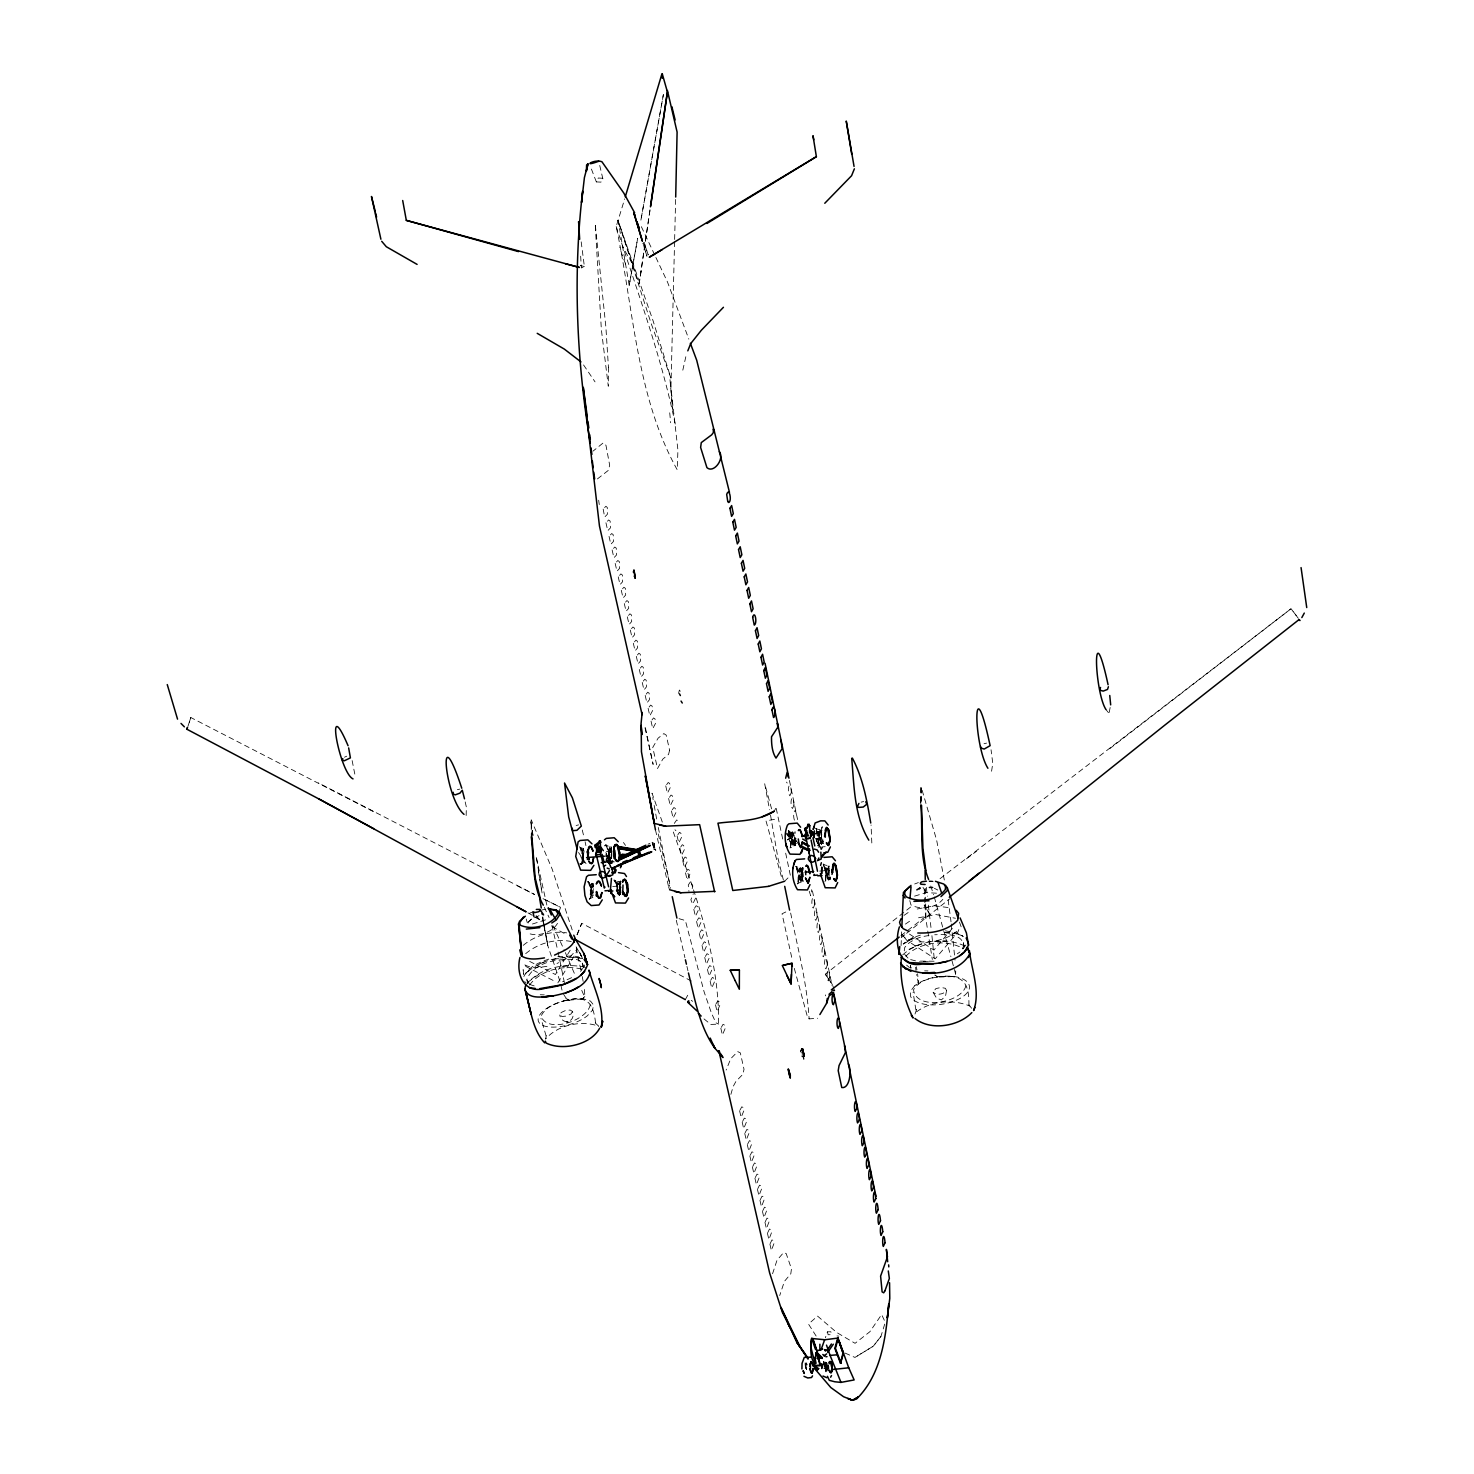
<?xml version="1.0" encoding="UTF-8"?>
<svg xmlns="http://www.w3.org/2000/svg" width="1474" height="1474" viewBox="0 0 1474 1474"><rect width="100%" height="100%" fill="white"/><g stroke="black" fill="none" stroke-linecap="round" stroke-linejoin="round"><path stroke-width="0.75" stroke-dasharray="5 3.75" d="M466.153 815.546L466.355 807.052L464.494 798.816M944.318 880.015L936.635 840.143L921.342 787.521L920.679 802.482M921.342 787.521L921.526 805.338M579.927 863.598L584.846 862.566L582.451 855.749L583.612 848.453L579.595 847.568M593.34 895.529L590.89 890.517L592.99 883.571L588.034 882.318A7.923 2.801 85.9 0 1 589.195 882.742L591.129 886.906L591.627 893.17A7.904 2.801 85.9 0 1 589.508 898.735L593.267 897.242L591.442 895.492L590.263 890.628L590.521 885.561L592.032 883.202L592.437 884.879M795.149 833.4L795.168 831.704L794.468 832.368M590.226 1004.789C587.334 1020.727 547.038 1034.011 541.087 1016.139C545.822 1005.931 558.222 1002.394 568.319 999.925C587.923 995.632 593.672 1003.868 595.717 1024.246L594.888 1022.587L598.739 1026.254C581.769 1019.861 557.522 1024.872 545.527 1039.133L546.504 1034.508L546.264 1036.443L540.958 1018.368M871.816 842.962L871.06 824.998M584.846 996.535L582.543 998.948L584.846 996.535L584.349 987.377M826.085 1362.4L826.564 1364.076L826.085 1362.4L823.432 1361.663L824.5 1368.314M655.764 849.89L653.664 848.858L655.838 850.258L654.216 849.135L654.235 843.312L652.134 842.28L647.989 844.233M674.576 241.681L670.928 388.123L672.641 409.293L669.988 379.463L677.929 450.16L677.211 469.764C636.068 395.861 633.58 307.771 616.187 226.572L624.681 198.898M674.631 239.451L675.645 199.266M937.925 977.059L934.829 974.977L937.925 977.059L952.978 976.599L955.649 974.24L955.723 970.813M826.767 1363.192L827.061 1371.207L827.209 1362.437L826.803 1364.15M801.93 868.094L802.096 869.678L802.63 867.412L801.543 872.774L800.972 867.983L795.997 866.694A8.107 2.285 85.7 0 1 796.937 867.154M822.437 842.151L822.474 840.899L823.266 843.589L821.387 837.085L821.976 830.194M901.075 945.571L901.646 931.863M606.146 861.977L608.43 861.719L609.573 856.707L607.951 847.642L605.667 845.505L609.775 846.371L610.089 848.011L608.596 851.751L610.144 860.079L608.283 848.692L609.388 856.486L607.288 861.995L611.102 860.54L611.839 858.292M619.412 895.326L620.13 893.078L619.412 895.326L615.598 896.745M620.443 881.065L618.73 888.509L620.867 894.755L618.988 886.353L620.443 881.065L621.383 881.434M946.548 990.62L945.497 996.221L941.37 999.906L936.561 998.156L933.079 992.242L935.879 988.575L940.983 987.488L945.442 988.299L946.548 990.62C943.636 994.416 936.672 995.613 933.079 992.242M794.283 833.787L791.999 832.552L791.28 836.661L792.441 844.473L793.123 845.929L794.67 845.707L795.334 838.817L793.952 846.371L789.99 847.918M802.003 874.874C803.717 888.196 801.395 863.893 801.911 872.884C801.082 891.825 803.938 869.789 800.179 867.596L798.761 872.405L799.277 877.933L801.414 881.968L802.593 879.573L802.556 876.569L801.414 881.968L797.471 883.497A8.107 2.285 85.7 0 0 799.111 877.859L798.595 871.447L795.942 866.104M821.515 844.233L822.124 841.949L821.515 844.233L817.499 845.726M828.83 879.96L829.438 877.675L828.83 879.96L824.85 881.434M826.896 1371.06L826.582 1363.082M828.867 1369.696L828.259 1365.035M828.167 1365.311L828.425 1369.07L828.388 1365.164M802.833 1048.769L803.883 1059.364L800.677 1051.183L801.506 1048.327L803.477 1051.036L803.883 1059.364L802.814 1048.677L802.077 1056.674L802.63 1050.078L800.677 1051.183L802.833 1048.769L803.514 1050.022L804.436 1056.545L801.506 1048.327L803.477 1051.036L803.827 1055.9L803.256 1052.602M822.179 843.515L822.842 839.425M806.462 1368.222C804.012 1362.013 810.663 1367.761 804.583 1361.976M825.753 1370.267L825.956 1371.87L825.587 1362.455L825.274 1369.125M826.582 1367.946L826.453 1364.556M825.551 879.757L825.68 872.553L823.137 863.709L826.361 872.571L825.753 881.139M828.277 865.938L828.996 868.665L827.504 865.551L826.656 871.042L828.056 879.517L826.748 873.032L827.504 865.551L823.229 864.648L825.827 869.347L825.643 880.641M818.236 844.141L818.365 836.919L815.785 827.946L819.047 836.919L818.42 845.486M909.771 900.596L910.969 904.925C920.882 910.306 935.732 908.095 942.844 899.343M821.387 837.085L821.7 831.631L820.17 829.733L819.304 835.205L820.723 843.773L819.397 837.214L820.17 829.733L815.877 828.849L818.494 833.676L818.402 845.357M829.143 875.74L829.309 866.049M797.987 881.857L798.226 874.653L795.702 865.772L799.129 874.598L799 881.028L797.508 884.032M619.025 881.618L619.799 884.271L619.025 881.618L613.995 880.365L617.09 884.916L617.495 894.368L617.164 884.676L616.611 883.608L618.454 894.902L616.924 886.648L618.085 881.249L617.145 885.008M790.543 846.352L790.783 839.148L788.221 830.138L791.464 839.074L790.654 847.495M794.91 844.289L794.873 843.036L795.702 845.707L793.509 832.331M917.694 982.697L918.597 983.895L917.602 973.78M791.814 842.575L790.027 848.471M828.738 872.94L828.849 867.744M801.506 880.218L799.516 875.077L800.603 869.31M794.044 844.602L792.035 839.369L792.717 831.907L788.516 831.023A8.144 2.303 85.5 0 1 789.474 831.52L793.27 833.584M619.891 893.391L620.02 892.157M620.812 890.001L620.241 894.571M639.145 283.948L650.237 208.295L639.145 283.948L618.177 220.713L629.195 285.366L637.689 238.309L629.195 285.366M617.33 893.963L617.127 884.787L614.197 879.425L616.445 884.4L617.219 891.77M617.035 886.5L617.274 884.676A9.047 3.132 85.9 0 0 613.939 879.775M640.379 275.933L641.172 269.889M803.201 869.42L803.422 867.799M592.603 890.443L593.045 893.17L593.488 883.7M608.707 851.603L609.775 846.371L611.507 849.466L610.733 846.776M611.268 846.85L611.581 858.513L610.328 850.885L612.134 846.187M965.894 985.811C961.453 1003.223 915.888 1010.796 913.548 989.773C919.61 979.491 933.116 977.28 944.06 976.359C964.622 975.088 969.431 985.59 968.897 1005.95L968.252 1003.941L971.606 1008.234M583.851 862.161L581.733 853.133L583.612 848.453M803.514 1050.022L803.33 1051.22L803.551 1050.188M991.578 771.234L992.776 763.329L991.044 749.75M539.042 915.667L531.635 919.021L528.263 921.987L527.839 924.695L526.236 919.002M704.001 1018.903L710.781 1024.43L718.538 1024.117C719.681 956.663 694.383 891.346 672.07 828.499M800.603 881.563L799.479 868.278M793.123 845.929L791.999 832.552M818.807 847.587L819.581 843.46L818.181 839.59M1109.203 712.421L1110.677 704.867M592.272 896.855L592.603 895.271M572.502 1011.477L571.028 1013.946L566.624 1016.047L561.926 1016.489L559.715 1014.996L561.207 1012.527L565.555 1010.482L570.235 1010.04L572.502 1011.477C576.168 1022.219 562.11 1025.904 559.715 1014.996M827.08 1364.334L826.582 1369.899M695.581 898.09L692.669 904.281L690.882 899.766L693.333 893.668M606.201 858.015L607.97 857.223L606.496 859.453M682.812 370.177L686.331 354.479M527.858 983.748L526.771 979.547C534.288 961.288 559.014 958.432 576.666 959.537A29.922 12.271 -16.6 0 1 583.096 965.581M678.556 693.443L679.385 690.035L681.633 693.149M821.497 829.936L822.289 826.711L816.356 838.669M772.56 1273.757L777.019 1260.196L783.578 1252.587L786.158 1253.508L791.464 1268.838L790.801 1273.776L784.389 1281.422L779.709 1295.572M608.228 863.819L611.931 863.524L612.981 859.489M827.467 1331.833L828.112 1334.744L831.502 1334.67L830.857 1331.759L827.467 1331.833L825.348 1337.784M825.735 881.01L825.845 869.218A9.249 2.524 85.7 0 0 823.174 864.059L824.132 864.667M818.31 844.971L818.512 833.547A9.305 2.543 85.5 0 0 815.804 828.241M801.745 877.749L801.635 874.93L803.164 881.36L802.353 878.725L802.372 879.96M802.169 872.405L801.727 869.402M373.493 811.677L190.809 717.525L187.548 727.53M794.265 842.041L793.86 839.24M822.05 840.438L821.7 841.599L822.289 840.162M829.494 879.204L829.973 877.564M190.809 717.525L188.156 725.798M798.116 883.037L798.908 874.598M794.449 843.386L793.767 844.252L794.836 838.872M845.136 1353.095L854.957 1357.425L873.308 1346.186L880.955 1336.365L885.266 1322.27M799.921 880.144L800.308 878.873M792.441 844.473L792.846 843.202M730.883 1094.371L733.112 1086.596L735.931 1081.419L742.859 1074.306L744.02 1069.313L740.317 1052.878L737.737 1051.607L730.772 1058.664L726.129 1070.05M826.214 1368.646L826.048 1365.587M558.701 912.664L560.581 907.358L542.561 898.44L560.581 907.358M914.986 1014.057L916.644 1009.469L916.165 1011.606L913.088 992.278M557.504 923.332C552.179 932.839 536.628 937.704 526.734 932.581M591.442 895.492L591.148 883.884M608.412 861.608L609.37 853.335L605.888 844.602L608.854 853.317L607.675 862.677L608.412 861.608L607.343 862.419M619.964 892.396L620.517 887.938L618.84 883.571L620.296 887.956L619.725 892.728L617.366 888.546L617.495 885.174L619.098 883.884M583.004 860.742L582.709 849.098M620.959 892.802C618.712 881.157 618.564 879.867 620.738 892.452M794.173 843.736L794.67 838.89M590.374 898.256L591.516 889.983L588.034 881.397L590.963 890.02L589.305 899.177M611.876 856.799C608.946 862.493 607.785 842.612 611.876 851.456M579.614 846.684L582.562 855.454L581.235 864.704L583.133 855.399L580.756 848.047M821.755 849.153L822.695 846.868L825.329 846.666M577.089 934.792L581.733 923.314L694.033 982.439M962.504 948.593L963.756 945.46C961.803 932.6 944.576 934.571 934.719 934.756M577.053 934.756L581.733 923.314M669.583 889.743L668.699 887.256L669.859 884.474L657.68 831.612M820.834 849.595L822.031 846.739M583.409 967.865L584.644 965.009M605.925 854.294L610.715 862.493L605.888 855.436M523.86 976.525C528.816 965.783 541.419 961.564 551.866 958.082M827.246 1366.103L826.011 1363.8L826.656 1365.2M818.015 845.91L818.752 844.399L822.142 849.485M802.998 872.332L803.238 876.901M685.318 999.63L688.726 993.384M965.875 945L961.288 951.043M597.412 478.939L608.43 470.298L609.665 465.194L605.961 445.295L603.327 442.808L592.972 451.173M529.59 985.074C540.976 969.302 564.818 964.549 582.875 969.395M525.573 985.682C538.655 967.663 565.887 962.19 586.56 967.699L582.304 965.986M570.198 950.214L555.422 974.535L529.663 961.416M557.872 982.826L576.039 952.996L576.85 949.532L570.327 956.589L557.006 963.499M825.624 994.913L825.458 995.853M609.186 862.05L610.144 860.558L612.539 863.856M606.698 859.121L611.305 851.954M580.609 971.458L582.598 968.418M785.679 853.17L790.396 875.538L784.61 881.268M827.209 875.151L826.674 875.924L826.896 873.05M674.281 823.413L676.695 819.968L678.058 820.834M819.857 839.332L819.304 840.088L819.544 837.214M774.237 811.197L775.711 808.471M880.955 1336.365L873.308 1346.186L854.957 1357.425M829.014 877.306C826.49 878.375 826.453 862.861 829.309 870.692M617.44 890.646L616.814 891.402L617.109 888.601M905.865 956.239C919.629 941.61 946.253 938.956 963.314 948.574M609.112 855.768L608.467 856.523L608.78 853.704M902.641 954.986C918.836 939.564 948.243 936.451 967.441 947.395M952.222 928.491L933.926 950.067L909.255 933.945M802.224 870.323L803.201 870.139M836.992 1335.923L838.872 1336.144M821.976 841.249C818.991 842.483 818.715 829.512 821.589 833.455M920.402 935.106L913.235 937.611L903.267 943.931L915.096 935.99M527.674 982.274L541.935 972.14M528.871 970.463L525.241 974.001C539.908 959.703 563.123 954.544 582.783 958.837M523.233 945.331C534.896 935.64 551.497 930.334 566.642 932.876M692.19 888.601L692.817 885.966L690.643 881.452L688.284 885.026L688.948 891.309M525.684 953.66C537.881 943.397 555.458 938.275 571.249 941.518M528.263 921.987L531.635 919.021M619.854 883.939L621.033 883.737M916.644 1011.809C931.107 1000.735 953.383 999.096 969.855 1006.079M580.885 864.519L581.954 863.653M906.602 933.337L949.809 898.735M589.545 899.251L591.424 896.284L591.737 889.983L590.282 883.976L587.979 881.728M901.204 937.63L904.796 934.774M834.487 990.565L832.405 984.558L825.311 974.203L913.051 905.128M940.043 878.688L1291.058 608.744L1297.507 617.219M1109.609 748.755L1291.058 608.744L1298.815 618.988M900.909 935.714L927.736 914.875L930.039 914.746L924.161 904.981L930.039 914.746M584.072 850.811L583.114 857.481M903.249 943.968L918.578 935.75M966.483 858.826L976.451 851.272M957.252 953.844L959.942 951.983M904.041 915.372L908.85 912.056M905.404 924.106L910.213 920.826M828.462 1366.343L828.517 1367.743M955.649 974.24L951.467 958.837M604.395 862.695L607.288 861.129L610.881 862.198M908.961 949.311L921.692 943.784L914.58 946.29M571.617 977.667L562.571 981.776M785.808 911.964L782.031 913.788L792.22 959.629M344.455 757.231L346.703 756.18M608.633 862.659C615.506 865.883 602.018 861.94 612.779 860.724M608.725 862.972L612.871 861.056M613.424 861.332L609.278 863.267L609.72 867.154M610.273 867.431L609.278 863.267L614.4 861.848M532.446 924.014L546.707 919.5M529.645 913.217L535.173 910.914M787.3 839.59L790.912 838.098L796.881 841.138M787.374 839.977L790.985 838.466L796.955 841.488M914.543 896.137L926.096 892.636L937.925 893.262M795.905 841.543L789.935 838.503L788.627 832.294L793.362 834.044M565.832 998.451C575.726 1002.578 562.626 1002.265 560.783 983.674M539.539 963.885L546.596 961.066M802.482 874.487L802.372 871.668M914.672 883.976L918.339 882.594M621.07 887.864L619.909 883M816.67 832.036L820.963 830.857M815.601 833.676L822.05 831.889M817.02 832.755L821.313 831.576L816.964 832.681M816.762 832.497L821.055 831.336M815.398 833.823L821.829 832.091M815.693 834.1L822.142 832.368M984.042 743.725L986.548 743.117M861.148 802.151L863.635 801.543M457.382 789.677L459.777 789.087M576.131 825.477L578.6 824.887M917.197 908.997L934.571 905.791L949.975 907.781M918.56 917.768L935.898 914.562L955.447 918.265M553.598 959.408L564.431 957.529M816.025 838.964L822.566 837.674L815.951 838.872M541.879 909.974L545.785 909.2M815.767 838.688L822.289 837.416M816.541 839.461L820.907 838.595M821.202 838.872L816.854 839.738L821.129 839.277L821.515 835.961L820.889 834.671L816.578 835.003M815.841 839.038L822.381 837.785M816.928 840.069L821.276 839.24M774.476 819.341L766.019 820.926L781.828 878.228M563.639 1000.828L574.326 998.838L583.778 998.93L590.54 1001.122L593.617 1005.084L592.456 1010.28L587.278 1015.862A28.817 12.308 -16.5 0 1 557.338 1026.936A28.817 12.179 -16.4 0 1 538.305 1018A28.817 12.179 -16.4 0 1 563.75 1000.864M928.989 935.511L922.134 936.653A31.175 14.15 -8.2 0 0 907.431 944.355L904.76 947.414L903.894 953.512L908.518 958.671M557.798 956.718L573.957 955.852L581.346 958.137M546.909 966.318C539.281 967.57 530.548 968.658 523.731 964.217L526.273 966.704L555.882 981.831M572.207 929.947L552.197 869.199L531.211 819.82L531.285 836.919M561.981 966.391L571.341 965.488M568.89 1000.238L582.893 998.801M606.404 851.511L610.512 851.198L611.341 854.699L606.311 856.044M603.916 856.32L611.341 855.731L610.291 859.784L611.931 863.524M605.574 860.061L611.139 859.618M601.632 862.308L611.12 861.571M794.302 968.381L807.605 1017.429L809.115 1018.884L817.72 1018.239M612.687 886.482L618.804 886.04L619.541 887.256L619.006 890.517L614.916 890.812M819.655 871.079L828.222 870.452L828.462 875.04L824.187 875.353M934.092 961.214L917.565 961.122M935.511 941.61L945.884 941.241L940.781 941.204M826.472 1370.23L825.329 1367.835L826.177 1364.021M606.127 860.761L610.144 860.558M928.38 961.785L919.555 961.398M924.622 970.85L927.975 970.924M919.131 941.868C933.208 942.383 948.961 939.73 959.04 929.062L957.75 932.379L935.216 958.819L906.786 940.32L902.033 934.479L904.612 937.593L910.066 940.209M540.258 994.747L544.293 994.876M928.896 880.918L932.489 881.065M929.265 881.452L933.226 881.673M574.215 957.326L579.908 957.731M944.631 932.6L957.216 933.853L962.633 935.953L957.216 933.853M944.631 932.545L950.564 933.042M945.442 930.868L956.147 932.729L963.462 936.616M823.782 1368.259L827.54 1369.088M534.178 985.903L526.771 983.526L524.67 981.555M910.656 959.592L915.649 960.882M679.017 918.671L685.373 920.55L704.13 991.928L711.408 1012.97L715.848 1022.735L718.538 1024.117M613.939 879.941L615.119 880.365M579.89 864.151L582.23 863.746L583.428 858.808L582.801 852.046L580.682 847.532M606.809 845.542L604.561 845.855L605.611 845.081A9.084 3.151 85.6 0 1 608.873 849.927M587.758 881.913L588.955 882.392M652.134 842.28L654.216 849.135L654.345 843.791M830.378 877.767L830.599 879.37L829.807 876.698L830.967 878.062M652.245 842.76L654.216 849.135M825.127 1366.527L825.237 1365.182M934.369 888.325L937.796 890.038M517.374 885.837L534.583 894.497L318.292 782.841M796.144 843.294L788.185 839.222L789.935 838.503L789.511 831.41M789.345 840.972L795.297 844.012L794.965 842.815M789.272 840.622L795.241 843.662M795.702 866.27L796.697 866.786M815.822 828.406L816.799 828.904M802.114 874.469L800.658 869.992L799.995 876.827M788.221 830.599L789.235 831.152M552.087 926.667L567.066 934.977M535.338 917.289L542.782 921.471M527.95 912.848L533.514 915.98M535.375 917.012L542.801 921.176M788.627 832.294L794.265 835.537M788.774 834.1L794.394 837.343M787.871 834.468L793.491 837.711M794.375 839.148L796.015 843.699M787.761 834.008L793.381 837.269M794.154 835.611L792.717 834.781L792.515 841.138M788.461 830.415L791.151 835.887L791.649 842.336A8.144 2.303 85.5 0 1 790.819 847.108M691.214 1000.349L692.633 1001.307M602.792 178.262L598.241 178.022L596.344 181.91L600.913 182.131L603.013 179.515L598.757 161.237M906.602 965.138L909.495 967.57M826.803 870.894L826.361 867.928L826.969 869.034M819.452 835.058L819.01 832.073L819.618 833.197M674.963 829.77L675.921 830.673M793.712 834.634L793.933 835.389M801.174 870.286L801.838 872.59M795.223 837.969L796.292 839.001M795.481 843.386L794.523 839.148M529.553 984.19L526.771 979.547M536.039 915.538L538.802 918.652M583.557 364.944L595.035 381.858M827.319 1367.946L827.209 1369.715M821.092 832.478L821.829 834.837M828.406 868.26L829.143 870.563M586.026 863.672L578.527 852.488M1105.979 709.547L1108.411 712.642M785.992 833.381L789.935 838.503L786.895 833.031M580.719 856.763L585.989 863.58M786.471 782.104L787.208 783.062M610.789 849.042L611.728 851.327M592.548 887.735L592.861 885.377M823.432 1361.663L824.979 1368.204L824.519 1363.69A6.191 1.695 88.7 0 0 824.003 1362.105M823.376 1361.35L824.869 1368.112M623.447 842.502L625.529 845.431M922.982 887.403L925.543 891.07M819.212 846.113L821.313 849.153M825.311 974.167L832.405 984.558M590.521 885.561L591.277 886.666M582.064 850.756L582.838 851.898M618.067 892.304L618.748 893.336M580.535 847.697L582.598 852.119L583.243 858.587A7.96 2.837 85.6 0 1 581.069 864.077M593.451 886.519L592.493 885.561L591.498 887.108L591.553 892.231M609.757 857.444L610.439 858.513M816.135 1336.034L808.489 1324.057L817.554 1316.098L836.642 1332.441L855.067 1343.311L869.9 1331.704L881.618 1314.55L884.363 1320.336M816.338 839.812L819.544 846.371L816.246 840.917M799 869.973L799.682 871.134M791.501 834.247L792.22 835.408M792.92 842.612L793.454 843.552M632.217 263.035L627.445 255.26A81.881 28.043 77 0 1 623.631 248.24L622.839 246.619M579.153 951.983L582.488 958.008M576.131 946.805L582.562 958.487M822.547 840.291L823.321 841.599L822.768 840.53M918.597 983.895L916.515 974.535M803.293 1052.768L803.956 1054.002M827.762 876.846L828.333 877.933M820.428 841.064L821 842.151M579.577 952.259L582.654 958.321M611.784 868.223L609.278 863.267L611.249 867.965M795.794 841.249L795.039 837.656M641.356 226.683L654.917 255.407M655.893 257.471L667.519 282.087L688.819 339.112M544.256 907.229L549.102 917.51M552.99 925.727L564.45 950.527M596.344 181.91L590.761 167.354M605.869 852.525L607.97 857.223M606.367 854.883L607.693 857.905M606.146 853.778L608.08 858.2M565.353 952.628L575.357 975.677M581.733 990.362L584.459 996.645M806.26 1363.524L806.628 1364.482L806.702 1362.768M805.173 1362.768L806.094 1368.462M662.323 822.068L652.024 793.196L653.148 799.682M959.463 922.079L961.748 928.491M643.954 242.399L648.247 254.928L643.954 242.436M544.109 926.538L542.377 917.694L547.794 945.645L560.065 981.555M625.566 264.012L622.544 255.979A81.825 21.686 85.2 0 1 620.186 248.738L619.706 247.079M616.187 226.572C637.689 292.515 661.863 357.887 675.626 426.041M583.612 967.276L582.248 963.093L583.667 967.441M930.757 886.003L933.576 894.773M934.276 896.966L950.896 956.626M611.507 855.399L611.802 848.711L611.821 856.707M790.377 832.828L791.685 839.074M797.839 868.426L798.632 871.189M771.602 808.876L764.674 783.652L769.539 809.742M352.139 760.602L355.179 775.969M783.357 879.96L777.959 858.273L769.962 811.898M536.278 857.518L547.001 905.718M551.884 925.377L557.596 949.827M582.267 830.009L583.686 835.887M910.877 967.847L910.342 965.525L910.858 967.902M801.451 869.789L801.709 870.913M653.811 843.533L655.23 849.65M618.969 883.423L619.227 884.584M610.641 848.508L610.918 849.687M655.469 829.88L668.699 887.256M676.29 920.237L684.913 957.603M686.939 966.391L687.953 970.776M558.093 952.057L564.855 984.816M910.398 965.765L910.95 968.252M576.26 947.929L581.751 974.314M645.004 727.732L653.129 764.435L644.912 725.448M790.654 913.051C797.71 948.077 807.07 983.121 809.115 1018.884M776.227 808.434L782.841 839.756M585.104 841.765L585.915 845.615M794.412 820.17C792.128 813.74 795.776 803.883 796.605 817.702M809.226 891.217L810.718 895.823L811.695 889.688M789.419 780.446L797.876 821.018M812.414 890.867L832.091 985.535M582.193 976.488L583.483 983.011M544.551 928.749L547.167 942.015M916.367 966.76L916.975 969.929M656.649 818.973L653.516 801.838M948.151 899.951L951.025 921.803M658.288 827.467L670.615 888.269M963.406 942.476L964.217 946.898M542.801 916.828L543.574 921.268M543.961 923.479L547.794 945.645M538.286 870.784L542.1 893.097L536.149 855.399M924.972 904.981L925.93 919.426L932.323 959.427M802.409 878.393L802.593 879.573M806.425 1369.42L806.241 1368.259L806.536 1369.586M805.099 1363.69L805.559 1368.664M821.497 831.87L821.681 833.086L820.944 830.157M822.474 840.677L822.658 841.875M598.665 500.22L599.273 504.587M800.972 867.983L801.174 869.568M581.198 241.847L584.367 266.499L581.364 267.973L580.443 252.459M928.325 905.128L931.163 929.044M951.283 923.977L955.023 960.09M915.594 967.257L915.962 970.611M926.372 887.385L927.349 896.247M931.918 935.677L934.461 960.753M669.73 412.812L670.652 422.725M619.577 881.747L619.706 883.313M531.893 836.882L531.211 819.82M794.597 844.086L794.67 845.707M924.216 889.117L924.861 902.714M802.04 879.683L802.114 881.286M920.789 802.556L920.605 797.968L920.845 805.394M828.738 1366.066L828.867 1368.333M801.248 872.184L801.34 874.966M593.23 888.527L593.285 890.333M925.396 888.417L925.617 901.701M925.654 903.912L925.93 919.426M920.605 787.54L920.789 803.072M802.777 874.377L802.796 877.122M608.43 367.229L608.301 386.225L601.374 329.734L595.183 223.698L605.906 327.357L608.43 367.229M764.969 1222.333L766.406 1228.708L768.967 1221.964L768.23 1218.648L767.014 1218.132L764.969 1222.333M767.438 1233.259L768.894 1239.616L771.436 1232.854L770.699 1229.537L769.483 1229.058L767.438 1233.259M769.925 1244.148L771.363 1250.486L773.905 1243.706L773.15 1240.408L771.952 1239.929L769.925 1244.148M754.928 1178.223L756.402 1184.691L759.018 1178.021L758.244 1174.649L757.028 1174.096L754.928 1178.223M757.452 1189.315L758.926 1195.764L761.524 1189.076L760.75 1185.704L759.534 1185.17L757.452 1189.315M759.958 1200.352L761.432 1206.782L764.011 1200.076L763.256 1196.722L762.04 1196.206L759.958 1200.352M762.463 1211.37L763.919 1217.764L766.498 1211.038L765.743 1207.703L764.527 1207.188L762.463 1211.37M744.757 1133.451L746.249 1140.028L748.903 1133.432L748.129 1130.005L746.894 1129.416L744.757 1133.451M747.318 1144.708L748.81 1151.249L751.445 1144.635L750.671 1141.226L749.437 1140.655L747.318 1144.708M749.861 1155.911L751.353 1162.433L753.988 1155.8L753.214 1152.41L751.98 1151.839L749.861 1155.911M752.403 1167.095L753.877 1173.58L756.494 1166.929L755.738 1163.539L754.504 1162.986L752.403 1167.095M739.616 1110.825L741.127 1117.439L743.799 1110.88L743.025 1107.435L741.772 1106.827L739.616 1110.825M742.196 1122.156L743.688 1128.752L746.36 1122.175L745.586 1118.729L744.333 1118.14L742.196 1122.156M715.498 1004.771L717.064 1011.606L719.846 1005.231L719.054 1001.657L717.764 1000.957L715.498 1004.771M720.823 1028.189L722.371 1034.969L725.134 1028.557L724.342 1025.001L723.052 1024.338L720.823 1028.189M704.738 957.418L706.322 964.365L709.16 958.063L708.349 954.433L707.041 953.696L704.738 957.418M707.446 969.321L709.012 976.249L711.85 969.929L711.039 966.318L709.731 965.581L707.446 969.321M710.136 981.187L711.721 988.077L714.522 981.739L713.711 978.146L712.421 977.428L710.136 981.187M693.812 909.329L695.415 916.386L698.308 910.177L697.478 906.492L696.152 905.718L693.812 909.329M696.557 921.416L698.16 928.454L701.034 922.208L700.205 918.56L698.879 917.786L696.557 921.416M699.302 933.466L700.887 940.467L703.761 934.203L702.932 930.555L701.606 929.799L699.302 933.466M702.029 945.46L703.614 952.444L706.47 946.161L705.641 942.512L704.332 941.775L702.029 945.46M685.502 872.792L687.124 879.941L690.072 873.787L689.224 870.065L687.879 869.236L685.502 872.792M677.1 835.832L678.74 843.054L681.725 836.974L680.859 833.215L679.514 832.349L677.1 835.832M679.919 848.195L681.559 855.399L684.507 849.282L683.66 845.542L682.315 844.694L679.919 848.195M682.72 860.521L684.341 867.689L687.289 861.553L686.442 857.831L685.097 857.002L682.72 860.521M665.751 785.882L667.409 793.215L670.449 787.227L669.583 783.413L668.201 782.491L665.751 785.882M668.606 798.447L670.265 805.744L673.286 799.737L672.42 795.923L671.038 795.039L668.606 798.447M671.444 810.958L673.102 818.236L676.105 812.192L675.239 808.397L673.876 807.531L671.444 810.958M804.03 1052.731L803.92 1054.315L804.049 1052.804M648.118 708.312L649.813 715.811L652.945 709.989L652.061 706.064L650.642 705.088L648.118 708.312M651.047 721.173L652.742 728.653L655.838 722.794L654.953 718.888L653.553 717.93L651.047 721.173M639.274 669.417L641.006 677.008L643.567 673.858L643.272 667.298L641.835 666.285L639.274 669.417M642.24 682.425L643.954 689.998L646.496 686.81L646.202 680.269L644.783 679.256L642.24 682.425M645.188 695.396L646.902 702.932L649.426 699.726L649.131 693.204L647.731 692.209L645.188 695.396M630.319 630.061L632.07 637.745L634.668 634.668L634.373 628.053L632.936 627.003L630.319 630.061M633.323 643.217L635.054 650.882L637.652 647.786L637.358 641.19L635.92 640.14L633.323 643.217M636.307 656.335L638.039 663.982L640.619 660.849L640.306 654.272L638.887 653.24L636.307 656.335M621.273 590.226L623.041 598.002L625.676 595.017L625.381 588.366L623.926 587.26L621.273 590.226M624.294 603.548L626.063 611.305L628.698 608.301L628.385 601.65L626.929 600.563L624.294 603.548M627.316 616.832L629.085 624.552L631.683 621.512L631.388 614.879L629.932 613.81L627.316 616.832M612.115 549.913L613.903 557.798L616.574 554.906L616.261 548.181L614.805 547.038L612.115 549.913M615.174 563.4L616.961 571.249L619.633 568.319L619.32 561.631L617.846 560.507L615.174 563.4M618.232 576.85L620.001 584.662L622.654 581.696L622.36 575.026L620.886 573.902L618.232 576.85M605.943 522.773L607.749 530.714L610.457 527.876L610.144 521.133L608.651 519.953L605.943 522.773M609.038 536.37L610.826 544.274L613.516 541.419L613.202 534.675L611.728 533.533L609.038 536.37M603.179 509.083L604.653 517.079L607.362 514.279L607.288 507.48L605.906 506.282L603.179 509.083M663.374 94.649L640.766 220.842L663.374 94.649M669.601 750.229L668.551 754.43L662.821 759.092L657.533 768.488L652.742 747.465L658.086 738.198L663.834 733.591L666.193 735.121L669.601 750.229M829.788 977.151L828.443 980.855L827.78 980.081C825.698 974.406 828.757 963.259 829.788 977.151M827.283 965.157L825.937 968.842L825.256 968.068C823.174 962.338 826.288 951.283 827.283 965.157M824.795 953.125L823.432 956.792L822.75 956C820.631 950.233 823.782 939.251 824.795 953.125M822.271 941.057L820.907 944.687L820.226 943.894C818.088 938.072 821.294 927.183 822.271 941.057M819.747 928.933L818.383 932.545L817.683 931.734C815.546 925.783 818.789 915.041 819.747 928.933M817.222 916.754L815.841 920.347L815.14 919.518C812.985 913.53 816.264 902.88 817.222 916.754M814.68 904.539L813.279 908.113L812.579 907.265C810.405 901.296 813.74 890.683 814.68 904.539M793.97 805.117L792.515 808.471L791.778 807.531C789.474 801.045 793.178 791.298 793.97 805.117M791.335 792.459L789.861 795.794C786.029 790.433 790.561 777.332 791.335 792.459M914.857 985.535L910.582 991.136L910.656 996.59A30.014 14.058 -8.4 0 0 934.405 1004.881A30.014 13.911 -8.3 0 0 969.081 989.478A29.996 14.021 -8.3 0 0 955.613 976.728C941.573 974.885 926.556 977.207 914.857 985.535M568.061 1021.943L566.642 1021.998L568.061 1021.943M584.367 266.499L580.388 265.523L584.367 266.573M670.836 377.934L650.937 322.843L617.882 220.252L653.074 320.779L670.836 377.934M646.902 256.052L643.014 243.192L646.92 256.108M533.017 835.445L530.566 819.931L532.925 835.408M523.62 974.24L523.159 969.671L523.657 974.24"/><path stroke-width="1.5" d="M819.857 1350.221L819.876 1344.214M598.002 852.488L594.906 845.265L600.379 840.917L600.526 851.124M599.181 852.396L596.086 845.173L599.273 843.515L600.379 840.917M815.325 1363.505C806.536 1357.738 813.74 1326.453 810.995 1343.293C809.484 1346.517 818.088 1372.994 815.38 1360.078M600.563 855.086L600.747 847.034L603.345 850.664M600.6 853.133L601.042 848.398M675.7 197.037L677.1 132.052L667.409 90.485M633.323 572.152L633.949 570.198L635.294 578.066L633.949 570.198M791.409 974.425L791.077 983.987L782.27 965.433L792.035 963.296L791.077 983.932L786.821 975.383M901.83 927.293L903.433 892.396L909.771 886.574M945.405 885.119L947.321 887.827L947.156 890.738L940.965 896.616M810.479 1363.855L810.387 1368.867M821.81 1364.003L821.737 1368.517L821.829 1364.058M819.876 1014.554L826.564 1003.389L827.301 998.395M809.908 1366.472L810.921 1361.571L812.764 1363.947A6.191 1.714 88.7 0 1 813.095 1366.103L811.566 1361.589L809.963 1364.224M832.534 869.347L834.155 863.377L836.034 865.68L837.49 875.151L835.887 881.139L833.916 878.873M599.678 1028.17C590.927 1044.679 562.736 1051.202 546.172 1043.058L545.288 1041.123M807.273 836.053L804.638 828.628L807.199 826.988L808.028 824.334L809.779 825.624L809.539 832.976M825.072 833.547L826.859 827.54L828.757 829.936L830.231 839.48L828.591 845.394L826.601 843.036M804.657 858.863L796.457 859.489L794.947 860.963C791.188 870.268 792.146 881.231 797.489 889.725L807.439 889.928L810.018 884.603M792.938 868.573L793.049 867.449M899.398 926.87C893.87 944.097 898.956 967.921 921.766 964.143C937.722 964.143 956.608 962.264 967.128 948.777M909.955 898.624L911.043 886.795M899.343 950.877L899.748 946.548M642.167 712.458L641.024 724.047L641.853 734.678M809.023 853.059L809.466 848.729M887.938 1311.952L887.311 1317.94L889.78 1298.391L889.559 1282.712M888.14 1309.962L888.748 1304.085C885.874 1337.029 881.47 1374.56 856.634 1398.918L852.562 1400.3L843.552 1396.707L830.839 1387.568L814.256 1368.148M622.691 894.442L623.005 885.026M837.693 1338.152L842.981 1353.058L840.512 1363.303L843.57 1353.077L837.693 1338.152L834.837 1348.397L840.512 1363.303M614.732 850.258L615.045 858.015L613.995 848.011M614.05 856.376L613.921 851.309M596.196 893.097L596.399 891.512M613.847 850.166L614.197 847.403A7.996 2.745 85.6 0 1 617.053 845.173L619.651 855.749A7.996 2.745 85.6 0 1 617.569 861.258L615.395 859.102L613.939 853.372L614.308 847.071L616.132 844.233L618.435 846.537L620.038 855.86L617.864 861.664L615.469 859.397M587.997 856.855L587.389 859.508M601.945 892.581L600.802 897.611L598.499 898.034L596.657 891.788L597.467 896.229L599.697 898.348L601.908 892.544M814.145 1365.827L816.154 1353.003L814.145 1365.827L820.41 1365.421L817.37 1352.985L816.006 1353.187M838.282 1338.134L835.426 1348.378L841.083 1363.321M650.624 206.028L667.409 91.959L662.231 73.7M650.458 206.821L667.409 91.959M812.524 833.731L811.474 831.133L810.608 831.741M822.179 1357.609L817.351 1358.567L822.179 1357.609L817.37 1352.985M812.653 832.884L811.474 831.133L810.589 832.589M816.246 1353.077L822.05 1358.475M817.112 1353.519L820.115 1365.716M812.8 834.192L810.46 830.433C814.956 841.175 800.29 841.967 806.886 830.728M605.593 876.864L606.017 874.395L604.451 872.147L601.705 871.374L599.494 872.516L599.052 874.93L600.637 877.251L603.308 878.025L605.593 876.864L609.462 870.6M575.652 939.472L583.87 953.457L587.536 964.659C582.175 981.555 560.673 985.922 545.067 988.335C524.965 994.416 515.55 975.309 519.935 957.492M806.112 837.029L806.886 832.976M595.92 855.454L596.841 848.508L600.25 848.232M611.452 878.375L610.494 889.319L615.506 902.917L625.437 903.101L628.587 897.942M587.979 163.946L586.394 171.095L586.615 164.885L587.979 163.946L584.404 177.617L581.53 202.546L582.654 191.178C572.815 275.03 576.574 360.19 590.319 443.398M596.38 853.464L597.652 848.656M829.033 1363.911C831.299 1356.577 833.694 1370.58 831.06 1372.865L829.162 1370.562M544.68 1042.855C532.077 1029.478 530.732 1008.806 525.684 991.91L531.064 1014.038L524.836 988.98L525.573 985.682M598.757 161.237C581.493 167.741 593.506 158.658 601.908 161.735L623.797 193.057L634.668 212.846M601.281 1027.194L602.682 1021.335L601.281 1027.194C604.524 1007.829 593.838 988.464 588.992 970.095L589.913 972.951C585.657 988.17 566.753 993.089 552.953 995.927C543.943 996.59 528.189 1000.367 524.799 988.962M854.386 168.81L851.585 175.719L824.777 203.265M833.068 864.077L832.46 872.792L832.626 866.638A8.144 2.174 85.7 0 1 834.855 864.298L837.121 875.059A8.144 2.174 85.7 0 1 835.574 880.715L833.823 878.559M533.993 916.717L532.869 911.909M825.735 828.204L825.2 836.827M800.622 827.227L797.213 823.1L788.958 823.763L787.429 825.182C783.689 834.542 784.61 845.56 790.009 854.109L799.995 854.349L802.611 849.042M820.594 865.385L821.368 862.714M801.506 852.875L802.575 849.245M793.878 864.612L794.947 860.963M830.415 846.887L827.835 852.212L823.69 852.912M814.053 826.582L813.206 829.494L815.104 822.971L820.649 820.852L824.869 820.889L828.185 825.035M625.289 196.797L661.844 74.142L662.268 78.233M837.693 882.576L835.132 887.919L825.2 887.716L820.336 873.677M572.244 828.222L572.594 830.673L576.924 830.323L581.327 826.085L572.373 797.821L564.542 783.007L568.688 816.891L577.071 848.932M809.263 824.242L807.144 828.333L804.638 828.628M688.837 1000.791L687.805 1002.32L697.091 1011.072M587.389 851.364L587.85 850.074M824.629 1339.774L821.092 1349.705L822.639 1349.06L817.591 1350.608M620.499 866.859L621.309 864.575M901.627 956.184C898.993 976.359 903.765 999.925 913.088 1017.981L911.264 1015.273M601.374 885.966L599.347 881.544L597.099 881.931L596.307 884.013L598.149 880.973A9.028 3.169 85.9 0 1 601.41 885.837M602.258 899.859L599.034 904.999L591.221 905.57L587.113 901.848L584.92 895.529L584.109 886.906L586.541 876.772L588.439 875.28L596.27 874.69M620.462 867.744L621.549 864.906M614.013 846.997L614.805 844.915L617.145 844.639L619.743 852.525L618.693 860.927L616.427 861.332L615.284 859.545M613.792 858.144L614.271 856.873M622.618 882.042L624.405 879.149L627.574 884.013L628.256 890.609L626.137 896.487L622.894 891.623M593.911 865.312L590.65 870.36L580.645 870.139L575.726 856.431L578.084 841.912L580.001 840.493L587.85 839.867L591.977 843.828M822.971 854.312L821.847 857.205L826.085 852.009M910.895 971.384L902.475 966.354C922.079 978.239 957.713 975.438 969.818 953.954L967.441 947.377M521.538 953.641L518.535 923.903L519.603 921.158L525.389 916.183M960.108 917.933L966.428 932.931L968.529 945.147L964.272 952.296L959.814 955.705M968.418 957.529L969.818 953.991L967.386 947.395M687.805 350.849L690.735 343.553L701.348 330.25L723.439 307.292M818.125 859.747L818.862 857.96M900.982 918.799L899.564 922.282L900.651 925.654L903.286 928.749L908.739 931.384M974.922 1007.442L973.614 1010.593C980.652 991.541 971.44 969.837 969.413 950.527M453.292 792.33L452.702 793.749L455.19 794.873L459.98 793.123L462.283 790.211L464.494 798.816M884.953 1290.782L889.356 1278.474L888.288 1270.957M814.274 874.34L813.777 875.372L817.591 875.095M186.701 729.114L187.548 727.53L186.664 729.114L319.084 799.055L526.107 911.835L516.858 906.823M342.797 758.576L342.134 759.81L344.271 760.805L350.407 757.876L348.656 747.908M1301.837 617.569L1304.287 613.073M669.601 889.725L680.951 892.765L714.89 891.346M830.581 1377.232L831.52 1375.574M812.543 1375.85L811.566 1377.508L807.77 1377.969L803.975 1376.311M829.217 1362.142C833.565 1358.199 832.423 1378.687 829.291 1370.507M884.861 1290.929L883.718 1292.809L882.115 1291.924L880.604 1276.116L887.459 1256.825L886.371 1249.362L887.68 1261.726M604.948 887.072L604.322 888.067L595.938 853.28M727.788 501.676L726.682 494.453C729.206 486.66 732.173 501.105 728.727 502.523L727.972 501.381M826.914 1350.534L831.428 1343.993M827.669 1352.377L833.307 1344.214M971.827 1012.601C958.413 1026.623 930.389 1030.989 914.93 1018.442M1100.544 687.455L1099.696 690.127L1103.197 691.103L1107.545 689.408L1108.393 686.737M919.408 888.822L920.163 887.882L916.81 889.891M831.668 991.91L829.014 994.287M858.918 803.404L857.463 806.425L858.642 807.42L863.267 807.033L866.823 804.196L865.754 801.782M588.605 852.304L588.218 855.104M523.528 917.012L519.677 922.706L520.285 925.175C532.722 930.849 551.737 925.432 558.241 913.346L557.485 910.858L548.217 908.666M581.18 974.904L584.736 971.348M949.293 897.224L1164.957 725.005L1298.999 619.633L1299.957 620.572L1298.944 619.633M623.097 879.849L625.418 879.499L627.445 883.958L626.947 895.695L624.718 896.174L622.691 891.696M969.1 881.065L979.068 873.142M899.158 937.096L831.318 989.865L834.487 990.565M823.984 1355.914L826.656 1353.851M604.451 839.812L606.311 838.393L614.216 837.748L618.251 841.746M910.987 885.377L904.981 891.236L904.668 894.147L906.289 896.837C918.505 902.862 936.782 900.725 945.276 889.633L945.516 886.777L943.876 884.068L935.437 881.305M551.773 923L556.324 919.942L560.046 914.23L559.07 911.798L555.753 909.808L549.212 909.163M649.408 257.176L816.375 156.631L812.985 135.719L813.759 139.809M706.912 223.477L816.393 156.686M662.287 249.548L649.408 257.121M640.084 850.443L637.671 851.419L640.011 850.13L638.389 851.401L640.471 854.957L638.389 851.401L620.886 848.582M572.889 989.994L578.674 986.751M576.279 978.368L563.492 984.521L539.945 988.593M638.721 855.897L638.389 851.401L638.795 856.173L641.061 854.607M603.474 866.307L605.685 865.183M619.006 857.813L645.925 845.192M619.043 859.839L650.089 845.265M621.162 857.205L643.954 846.61M621.715 857.481L630.006 853.63M634.152 851.696L640.379 848.821M620.628 858.955L647.602 846.426M619.08 860.19L650.2 845.726M554.537 955.097C562.239 951.393 573.662 947.745 575.026 937.998L573.755 935.198M817.37 860.65L821.221 858.992L820.852 852.156M622.839 862.216L627.021 860.466M633.304 857.85L639.569 855.233M617.532 865.349L648.947 852.267M611.784 868.223L651.563 851.64M565.887 992.923L572.907 989.975M611.894 868.481L651.655 851.99M784.61 881.268L768.544 886.353M762.39 816.707L774.237 811.197C757.747 821.792 736.724 820.723 717.949 823.192L732.781 890.499L768.488 886.371M801.653 836.182L805.946 835.003M806.02 835.389L801.745 836.55L806.131 835.482M539.908 927.625L526.292 929.081M831.889 872.313L832.11 869.457M827.467 1376.311L829.309 1380.346L834.855 1381.783L840.972 1382.391L854.146 1379.94L848.748 1367.798L831.483 1369.641M783.413 965.194L792.035 963.296L792.349 966.428M536.296 909.44L539.889 909.384A3.851 1.548 -14.3 0 1 538.231 911.853L534.141 912.664M939.362 962.891L947.248 961.361M824.592 836.587L824.814 833.731M823.929 857.407L832.184 856.781L835.463 860.761M929.044 900.817L913.917 901.351M544.459 957.879C536.831 959.113 528.079 960.274 521.262 955.834L519.751 949.882M531.285 836.919C534.067 859.563 531.801 885.303 543.298 905.165M925.138 884.511L921.029 884.253A4.017 1.695 -10.6 0 1 922.042 881.728L926.464 881.194M601.263 862.677L605.169 862.253M825.901 1356.762L827.025 1356.651M826.509 1345.136L830.083 1355.398L836.606 1354.846M600.968 842.262L599.199 841.009M809.779 825.624L808.028 824.334M594.906 845.265L596.086 845.173M594.888 847.053L596.067 846.96M804.657 830.452L805.891 830.359L808.489 835.961M595.496 854.865L600.139 854.496M805.375 838.43L810.239 838.061M586.56 857.573L604.119 856.21M611.526 868.794L613.626 868.628L614.953 870.379L614.271 872.258L612.171 872.424M612.023 873.142L615.119 872.921L616.169 870.084L614.161 867.523M608.762 875.593L610.641 875.445M805.136 872.166L813.685 871.521M604.966 890.812L608.615 890.554M608.78 891.273L612.871 890.959M817.738 875.832L822.031 875.519M933.484 963.756L909.532 962.577L901.093 957.566M814.44 1365.532L820.41 1365.421M920.845 805.394C922.945 830.009 919.205 856.781 928.638 879.444M655.469 829.88L645.28 775.84L654.327 823.395L665.714 826.177L699.634 824.666L714.632 891.825M735.139 980.597L730.22 970.261L739.395 970.168L739.34 989.257L735.121 980.56M730.238 970.297L739.414 970.205M929.339 887.44L932.673 887.477M618.49 872.626L624.534 873.529L626.487 876.533M917.749 932.987C931.863 933.466 947.653 930.831 957.768 920.181L958.634 913.346L956.258 910.324M621.678 854.957L628.09 855.417M622.231 854.275L626.524 854.588M621.604 854.607L628.016 855.104M810.755 1357.186L804.27 1357.388L802.04 1363.432L801.93 1368.977M826.748 1377.693L823.008 1376.016M529.424 987.82L535.302 988.409M624.368 848.213L619.872 847.568L624.202 848.305M628.864 848.84L635.589 849.816L620.388 847.292M620.241 848.913L633.378 851.032M628.569 849.024L632.936 849.724M618.085 846.463L637.818 849.761M620.149 848.471L635.497 851.051M659.56 825.053L665.714 826.177M674.816 891.512L680.951 892.765M604.948 875.372L609.204 876.385L612.871 874.764L612.06 868.131M402.697 200.519L406.327 220.4L579.393 267.439L565.592 263.809M827.854 1350.553L824.519 1349.631L825.569 1351.105M406.308 220.345L518.535 251.612M814.311 849.116L817.093 849.908L818.623 852.212M541.879 913.88L543.574 914.875L540.276 909.9M634.281 575.984L635.294 578.066L634.539 576.094M607.177 868.112L609.278 868.923M833.897 863.248L835.869 865.57L837.269 875.28L835.629 881.249L833.731 879.001M802.114 846.334L810.074 850.406M803.219 848.047L809.171 851.069M803.201 847.734L809.171 850.774M826.582 827.393L828.591 829.807L830.009 839.59L828.333 845.505L826.417 843.165M319.084 799.055L373.696 828.683M574.62 939.104L685.318 999.63M417.105 264.399L386.317 246.729L381.711 241.294M803.772 842.741L809.41 845.984M802.869 843.11L808.507 846.352M802.667 839.038L806.444 841.212M537.218 333.327L564.339 349.098L580.959 361.904M802.759 842.741L808.378 846.021M689.5 1002.707L687.768 1001.343M831.981 874.395L832.497 872.166M822.787 1354.477L824.758 1355.933M353.041 778.898C339.591 772.91 324.243 689.906 348.067 745.733M905.736 969.1L900.577 963.167M464.034 814.367C445.001 798.779 436.801 712.145 461.767 788.24M586.634 961.785L584.22 959.463L587.555 964.622L583.87 953.457L587.536 964.659M698.326 1013.246L701.163 1016.065M181.007 723.421L184.379 726.848M987.912 768.249C973.669 746.12 971.974 661.015 990.123 745.66L984.19 749.05L980.671 747.926L980.634 746.489M1105.979 709.547C1094.574 692.504 1091.46 608.541 1108.08 684.728M810.792 1372.515L812.063 1373.271L813.003 1370.599A6.191 1.714 88.7 0 0 813.169 1368.406L812.045 1373.16L809.945 1368.738L810.295 1370.802M808.047 1358.088L796.642 1342.022L780.888 1307.291L800.05 1346.996L808.047 1359.175M813.169 1364.813L817.057 1369.88M804.362 1373.455L803.219 1370.986M804.251 1373.344L803.127 1370.931M613.258 895.197L614.474 896.874L613.276 895.068M805.412 1354.643L796.642 1342.022L800.05 1346.996L787.595 1322.768M903.175 895.308L905.036 898.034M868.812 840.143C854.146 816.154 854.128 785.734 851.714 758.355L852.377 758.097C862.99 778.254 867.007 800.787 870.747 823.008M622.544 891.659L623.299 892.765M681.043 701.071L682.278 703.024M589.029 861.571L591.314 863.819L592.437 862.953L593.598 857.942L592.401 862.843L590.097 863.211L589.047 861.461M812.929 835.463L810.718 831.833L810.553 836.679M720.897 1054.021L722.979 1057.558L714.485 1047.682L710.21 1038.083M550.355 910.213L555.753 919.592M679.44 693.812L680.398 695.562M555.753 909.808L557.891 913.696M569.683 935.124L571.838 939.012M811.474 831.133L812.156 832.478M826.49 842.723L828.277 844.971A8.181 2.211 85.5 0 0 829.862 839.369L827.559 828.499A8.181 2.211 85.5 0 0 825.293 830.746M597.67 844.952L599.126 847.845M559.07 911.798L574.455 942.144M790.064 1327.706L782.344 1312.229L769.649 1273.02L719.533 1053.707M718.464 1051.017L720.362 1054.813L719.183 1050.704M713.14 1044.403L714.982 1048.438C699.21 1026.236 694.844 998.856 688.45 972.987M177.543 719.146L167.262 684.581M840.972 1382.391L830.083 1355.398M966.152 937.961L967.718 941.702M548.291 907.708L551.331 915.004M595.938 894.847L596.546 896.303M714.374 431.661L713.287 428.952L713.398 432.508L711.702 434.812L701.274 442.605L700.629 447.47L706.912 467.608C713.619 473.817 724.784 458.838 719.349 451.67M848.748 1367.798L838.024 1338.06L824.906 1339.755L812.819 1338.576L817.425 1351.861M690.385 343.331L696.705 360.227L729.501 492.482M622.765 891.438L625.842 896.063A7.941 2.708 85.9 0 0 627.887 890.499L625.326 880.033A7.941 2.708 85.9 0 0 622.489 882.373M947.321 887.827L957.953 917.786M829.18 1370.341L830.875 1372.589A5.435 1.474 88.6 0 0 831.889 1368.019L830.396 1361.534A5.435 1.474 88.6 0 0 829.291 1362.492M817.573 1353.353L812.432 1338.355M811.713 1338.392L815.472 1349.373M938.201 883L941.646 893.097M839.019 1340.99L843.22 1353.408M587.278 851.898L587.758 853.354M518.535 923.903L522.017 956M604.082 862.235L602.111 854.367M814.79 845.947L812.948 837.803M785.992 844.436L786.729 846.997L785.826 843.828M801.911 834.855L800.161 830.231L798.318 830.507L799.166 829.567A9.286 2.598 85.5 0 1 801.93 834.745M805.559 878.154L808.176 883.258L809.871 877.233L808.157 883.11L805.504 878.154M844.915 1047.185L844.547 1045.785L845.468 1052.51L839.056 1065.536L838.209 1070.658L841.746 1087.517C849.853 1089.028 851.806 1070.345 848.379 1063.841M1301.063 567.601L1306.738 607.564M540.387 898.993L535.154 877.804L531.893 836.882M777.756 724.932L777.332 723.2L777.775 727.29L771.528 736.76C771.381 743.707 772.063 752.293 776.006 758.097L782.197 748.516L780.944 740.243M375.17 211.114L371.466 196.484L380.9 239.23M671.868 106.699L675.129 119.965M601.281 856.339L608.596 886.795M375.63 213.122L376.589 217.12M639.495 850.793L640.471 854.957M685.41 959.795L686.423 964.18M642.093 714.724L599.476 526.107L583.262 387.293L587.278 416.681M676.898 918.062L672.255 896.689M788.277 777.167L787.153 772.284L785.66 778.198M789.585 910.14L784.721 886.353M811.05 839.977L817.499 871.245M805.781 836.827L813.187 872.553M765.043 663.263L788.958 778.198M833.51 992.297L839.13 1019.345M839.609 1021.666L875.961 1196.298M832.184 992.113L832.497 993.697L829.18 995.724L826.564 1003.389M654.309 823.413L641.448 751.777L641.19 725.429L641.853 734.218M539.742 899.085L541.271 907.966M851.732 154.051L846.242 121.052L854.054 166.433M587.592 855.417L588.679 847.108L590.963 846.795L593.027 851.29A9.065 3.206 85.6 0 0 589.747 846.168L587.463 852.027L588.144 858.734M613.829 853.409L614.382 856.763L614.05 853.409M601.337 987.691L600.913 985.037L601.263 987.304M1109.756 695.488L1110.677 704.867M798.3 838.946L798.853 842.815M590.945 447.801L591.903 454.416M587.886 421.214L588.826 427.994M589.747 434.775L590.355 439.289M925.819 870.673L922.927 848.324L921.526 805.338M579.171 226.056L578.6 221.616L579.669 239.267M592.327 460.901L593.193 467.682M593.782 472.196L594.648 478.976M968.123 941.775L968.529 945.221M888.638 1264.876L888.804 1266.903M519.345 926.354L521.685 954.986M825.2 833.436L825.348 836.864M821.663 873.529L821.737 867.044L821.608 873.529M805.633 870.894L805.762 874.745M925.101 870.692L925.248 879.554M805.873 828.535L805.891 830.359M599.328 846.205L599.347 851.217M763.753 670.541L765.356 678.243L766.922 675.166L765.319 667.446L763.753 670.541M766.498 683.715L768.101 691.38L769.649 688.266L768.065 680.583L766.498 683.715M769.225 696.833L770.828 704.461L772.376 701.329L770.791 693.664L769.225 696.833M771.952 709.897L773.537 717.506C776.724 715.553 773.924 701.403 771.952 709.897M752.661 617.33L754.283 625.142C757.599 623.299 754.835 609.296 752.661 617.33M755.443 630.725L757.065 638.5L758.668 635.515L757.046 627.703L755.443 630.725M758.226 644.046L759.847 651.803L761.432 648.781L759.829 641.006L758.226 644.046M760.989 657.33L762.611 665.05L764.177 661.992L762.574 654.253L760.989 657.33M741.385 563.271L743.043 571.212L744.702 568.374L743.043 560.396L741.385 563.271M744.223 576.868L745.862 584.773L747.521 581.898L745.862 573.976L744.223 576.868M747.042 590.411L748.681 598.278L750.321 595.385L748.681 587.481L747.042 590.411M749.861 603.898L751.5 611.747L753.122 608.817L751.482 600.95L749.861 603.898M729.925 508.309L731.601 516.379L733.315 513.652L731.638 505.564L729.925 508.309M732.799 522.128L734.476 530.161L736.171 527.416L734.494 519.364L732.799 522.128M735.673 535.891L737.35 543.906L739.027 541.124L737.369 533.091L735.673 535.891M738.529 549.599L740.206 557.577L741.864 554.777L740.206 546.78L738.529 549.599M790.359 1075.651L790.193 1077.844L788.258 1068.908L790.359 1075.651M814.348 831.17L814.219 837.674L814.385 831.262M802.482 841.672L800.732 847.642L798.042 842.391L800.732 847.476L802.446 841.636M589.103 857.647L588.808 860.061L588.273 857.131L589.103 857.647M815.546 858.513L814.993 861.037L812.635 862.216L809.797 861.424L808.249 859.066L808.802 856.578L811.216 855.399L813.998 856.173L815.546 858.513M818.678 1368.664L817.222 1370.267L815.085 1368.738L816.522 1367.172L818.678 1368.664M885.063 1242.729L883.331 1246.414C881.563 1241.661 883.774 1228.911 885.063 1242.729M882.779 1231.73L881.028 1235.396C879.259 1230.606 881.489 1217.911 882.779 1231.73M880.494 1220.693L878.725 1224.341C876.938 1219.495 879.204 1206.874 880.494 1220.693M878.172 1209.62L876.404 1213.231C874.598 1208.367 876.901 1195.801 878.172 1209.62M875.869 1198.509L874.082 1202.084C872.276 1197.091 874.616 1184.654 875.869 1198.509M873.548 1187.362L871.742 1190.9C869.918 1185.962 872.295 1173.507 873.548 1187.362M871.208 1176.16L869.402 1179.679C867.56 1174.704 869.973 1162.304 871.208 1176.16M868.868 1164.921L867.044 1168.403C865.201 1163.391 867.652 1151.065 868.868 1164.921M866.528 1153.645L864.685 1157.09C862.824 1152.042 865.312 1139.789 866.528 1153.645M864.169 1142.332L862.327 1145.74C860.447 1140.655 862.972 1128.458 864.169 1142.332M861.811 1130.963L859.95 1134.354C858.071 1129.139 860.613 1117.071 861.811 1130.963M859.434 1119.558L857.555 1122.912C855.657 1117.753 858.255 1105.684 859.434 1119.558M857.039 1108.116L855.16 1111.433C853.243 1106.237 855.878 1094.224 857.039 1108.116M839.664 1024.633L838.374 1028.428L837.711 1027.71C835.684 1022.219 838.595 1010.74 839.664 1024.633M834.745 1000.975L833.418 1004.734L832.755 1003.997C830.71 998.395 833.694 987.083 834.745 1000.975M806.61 865.293L805.762 866.27L807.586 865.901L809.834 873.787L809.318 870.452A9.249 2.561 85.7 0 0 806.61 865.293M858.273 1397.002L852.562 1400.3L847.918 1398.494L852.562 1400.3L858.273 1397.002M552.953 995.927L542.395 996.958L552.953 995.927M934.829 972.582L923.111 972.914L934.829 972.582M789.014 1070.824C786.453 1064.762 792.957 1089.304 789.014 1070.824M635.386 217.323L633.949 213.14L642.369 241.073L633.949 213.14L635.386 217.323M638.961 227.77L636.805 221.505L638.942 227.77M599.568 980.228L599.089 978.478L600.987 985.277L599.568 980.228M611.268 893.576L610.494 889.319L611.268 893.576M899.195 954.415L898.974 950.988L899.195 954.433"/></g></svg>
